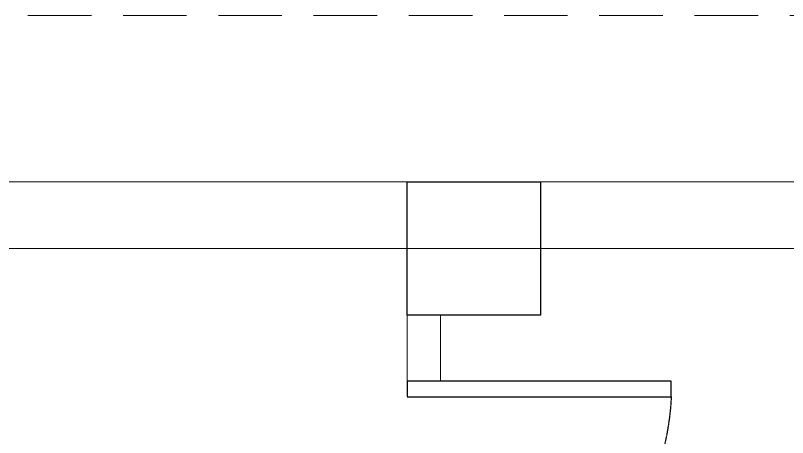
# Model space of a CAD drawing. Header units: millimetres. Extents: x 694231 to 734331, y 4486031 to 4541543.
# Drawn here: x 724501.4 to 724733.1, y 4488988.9 to 4489115.6 of the extents above; entities that cross this region are included whole.
import ezdxf

# ---------------------------------------------------------------- set-up
doc = ezdxf.new("R2010")
doc.units = ezdxf.units.MM
doc.linetypes.add('022_ATASEHIR MODERN_ABL_TASIYICI_110-120$0$HIDDEN', pattern=[9.525, 6.35, -3.175])
doc.linetypes.add('HIDDEN2', pattern=[0.1875, 0.125, -0.0625])
doc.layers.add('_P3_S_Duvar_Ç', color=7, linetype='Continuous', lineweight=30)
doc.layers.add('DBM_w_sld', color=111, linetype='Continuous', lineweight=20)
doc.layers.add('A-BA', color=1, linetype='Continuous')

# ---------------------------------------------------------------- blocks, each defined once
blk = doc.blocks.new('eeere')
at = {"color": 8, "linetype": 'HIDDEN2'}
blk.add_lwpolyline([(11494.09, 494), (11414.82, 494), (11414.82, 498.7), (11494.09, 498.7)], close=True, dxfattribs=at)
blk.add_arc((11412.37, 494.63), 81.83, 2.8543, 88.2863, dxfattribs=at)

msp = doc.modelspace()

# ---------------------------------------------------------------- linework, layer by layer
at = {"layer": '_P3_S_Duvar_Ç', "color": 251, "linetype": '022_ATASEHIR MODERN_ABL_TASIYICI_110-120$0$HIDDEN', "lineweight": 9, "ltscale": 3, "true_color": 0x636466}
msp.add_lwpolyline([(724107.2, 4487815.6), (725724.39, 4487815.6), (725724.39, 4489115.6), (724107.2, 4489115.6)], close=True, dxfattribs=at)
at = {"layer": 'A-BA', "ltscale": 10}
msp.add_lwpolyline([(724658.95, 4489025.6), (724618.95, 4489025.6), (724618.95, 4489065.6), (724658.95, 4489065.6)], close=True, dxfattribs=at)
at = {"layer": 'DBM_w_sld'}
for points in [[(724875.8, 4488015.6), (724915.8, 4488015.6), (724915.8, 4489065.6), (724197.21, 4489065.6)], [(724875.8, 4489045.6), (724197.21, 4489045.6)], [(724618.95, 4489025.6), (724618.95, 4489005.82), (724628.95, 4489005.82), (724628.95, 4489025.6)]]:
    msp.add_lwpolyline(points, dxfattribs=at)

# ---------------------------------------------------------------- block references
at = {"color": 5, "lineweight": 53, "xscale": -1, "rotation": 180}
msp.add_blockref('eeere', (713204.13, 4489499.83), dxfattribs=at)

doc.saveas('drawing.dxf')
